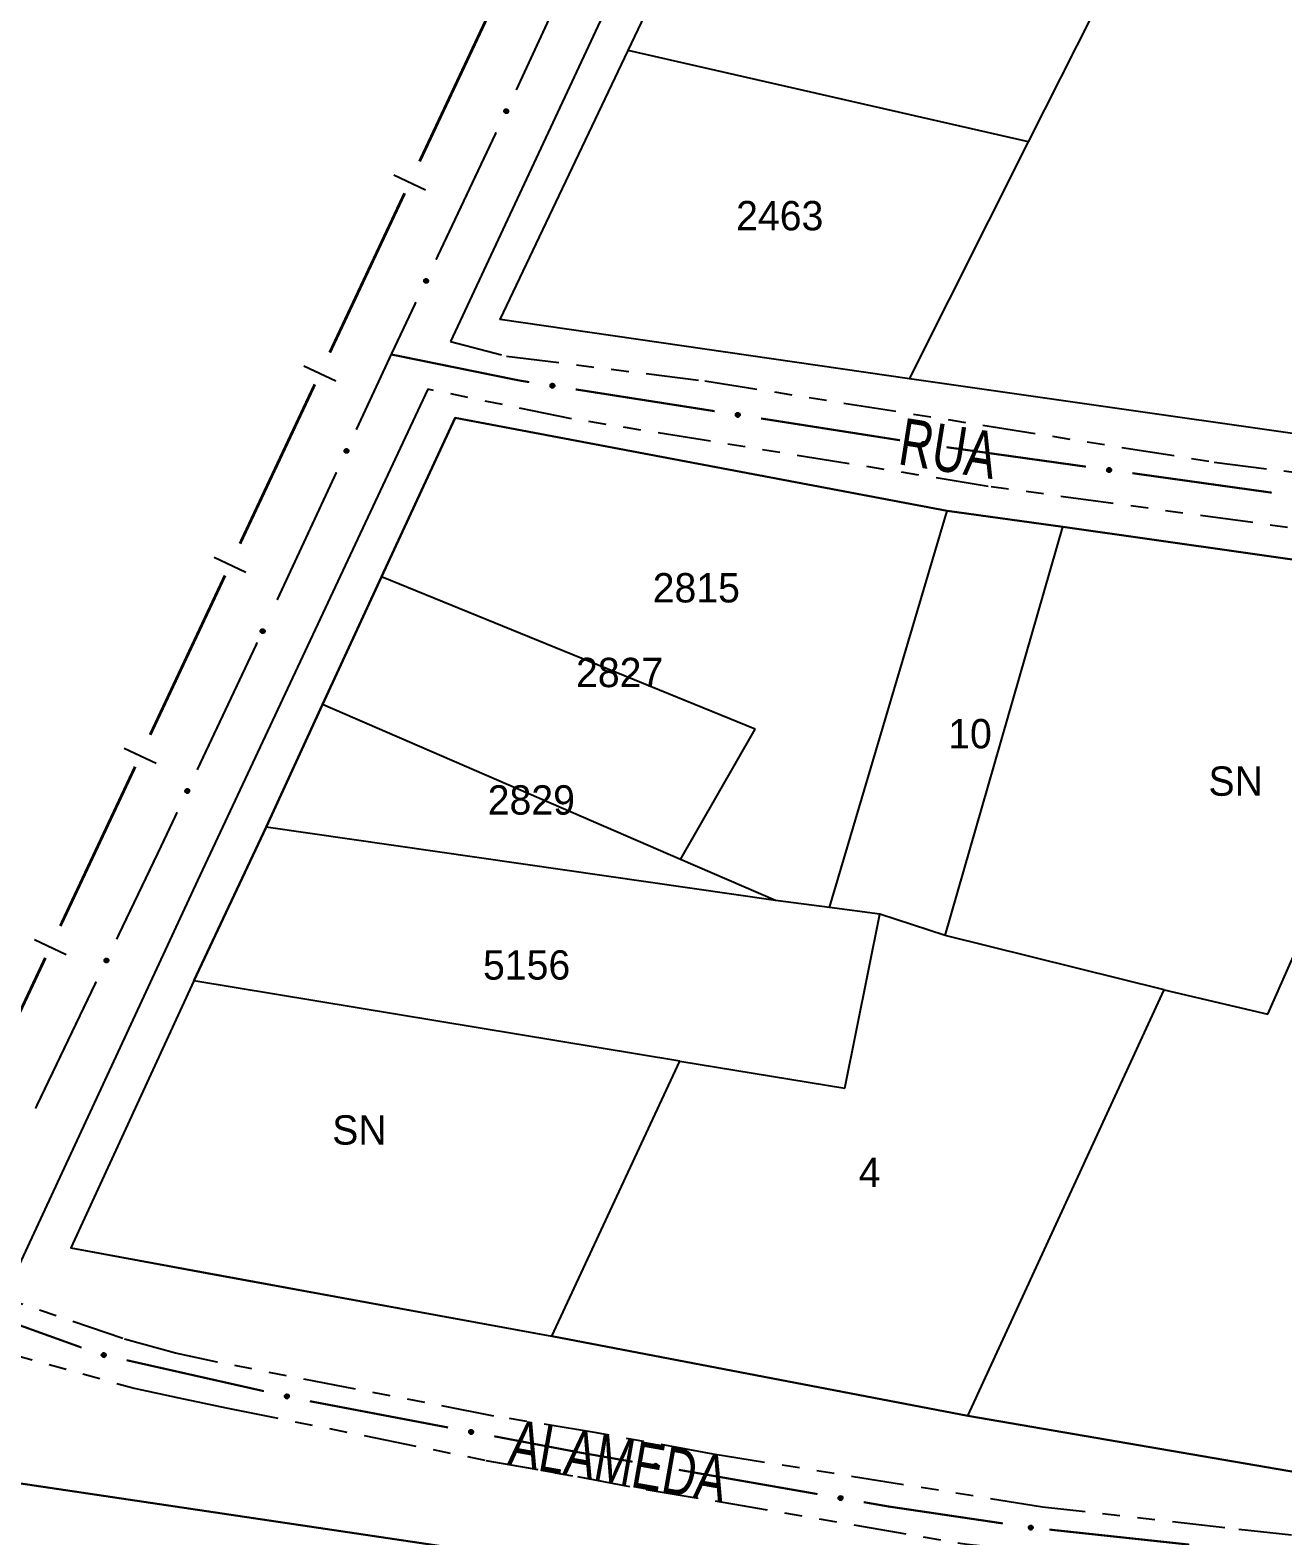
# Model space of a CAD drawing. Extents: x 203665 to 205970, y 4870865 to 4873745.
# Drawn here: x 204257.3 to 204364.1, y 4873449.9 to 4873578.3 of the extents above; entities that cross this region are included whole.
import ezdxf
from ezdxf.enums import TextEntityAlignment as Align

# ---------------------------------------------------------------- set-up
doc = ezdxf.new("R2010")
doc.units = 0
doc.header["$LTSCALE"] = 1.5
doc.header["$MEASUREMENT"] = 0
doc.linetypes.add('TRACO_25', pattern=[8, 3, -1, 1, -1, 1, -1])
for name, color, linetype in [('CD_MALHA_LOTES', 7, 'CONTINUOUS'), ('LM-LIM-SETORES-BAIRROS', 250, 'CONTINUOUS'), ('RU-QUADRA', 210, 'CONTINUOUS'), ('SV-EIXO-RUA-N-PAV', 6, 'CONTINUOUS'), ('SV-EIXO-RUA-PAV', 20, 'CONTINUOUS'), ('SV-RUA-NAO-PAV', 7, 'CONTINUOUS'), ('SV-RUA-PAVIM', 7, 'CONTINUOUS'), ('SV-TXT-RUA-N-PAV', 7, 'CONTINUOUS'), ('Th_NmrPort', 1, 'CONTINUOUS')]:
    doc.layers.add(name, color=color, linetype=linetype)
doc.styles.add('ARIAL', font='ARIAL.SHX')

msp = doc.modelspace()

# ---------------------------------------------------------------- linework, layer by layer
at = {"layer": 'CD_MALHA_LOTES', "linetype": 'Continuous', "flags": 128}
for points in [[(204308.300448, 4873576.529115), (204319.380992, 4873599.824194)], [(204342.441309, 4873568.729876), (204353.498304, 4873590.70353)], [(204297.385204, 4873553.581553), (204308.300448, 4873576.529115)], [(204342.441309, 4873568.729876), (204308.300448, 4873576.529115)], [(204332.28034, 4873548.536901), (204342.441309, 4873568.729876)], [(204332.28034, 4873548.536901), (204297.385204, 4873553.581553)], [(204403.073453, 4873538.153238), (204381.828764, 4873541.465995), (204332.28034, 4873548.536901)], [(204287.280424, 4873531.65696), (204293.540592, 4873545.214479)], [(204293.540592, 4873545.214479), (204335.499844, 4873537.292843)], [(204325.476963, 4873503.47684), (204335.499844, 4873537.292843)], [(204335.499844, 4873537.292843), (204345.35097, 4873535.919495)], [(204335.323087, 4873501.081472), (204345.35097, 4873535.919495)], [(204345.35097, 4873535.919495), (204376.290867, 4873531.507578)], [(204282.254185, 4873520.771733), (204287.280424, 4873531.65696)], [(204319.12852, 4873518.693493), (204287.280424, 4873531.65696)], [(204277.43041, 4873510.324981), (204282.254185, 4873520.771733)], [(204312.758569, 4873507.584785), (204282.254185, 4873520.771733)], [(204312.758569, 4873507.584785), (204319.12852, 4873518.693493)], [(204271.272182, 4873497.240101), (204277.43041, 4873510.324981)], [(204320.866334, 4873504.079825), (204277.43041, 4873510.324981)], [(204320.866334, 4873504.079825), (204312.758569, 4873507.584785)], [(204325.476963, 4873503.47684), (204320.866334, 4873504.079825)], [(204329.747441, 4873502.91834), (204325.476963, 4873503.47684)], [(204326.785, 4873488.075865), (204329.747441, 4873502.91834)], [(204335.323087, 4873501.081472), (204329.747441, 4873502.91834)], [(204353.992378, 4873496.475071), (204335.323087, 4873501.081472)], [(204362.828256, 4873494.390068), (204365.321286, 4873500.055499)], [(204271.272182, 4873497.240101), (204260.790935, 4873474.472326)], [(204312.715665, 4873490.398476), (204271.272182, 4873497.240101)], [(204337.246468, 4873460.170993), (204353.992378, 4873496.475071)], [(204353.992378, 4873496.475071), (204362.828256, 4873494.390068)], [(204301.784561, 4873466.935453), (204312.715665, 4873490.398476)], [(204312.715665, 4873490.398476), (204326.785, 4873488.075865)], [(204260.790935, 4873474.472326), (204301.784561, 4873466.935453)], [(204337.246468, 4873460.170993), (204301.784561, 4873466.935453)], [(204393.635372, 4873450.478331), (204337.246468, 4873460.170993)], [(204252.287238, 4873455.011352), (204305.169409, 4873447.162705)]]:
    msp.add_lwpolyline(points, dxfattribs=at)
at = {"layer": 'LM-LIM-SETORES-BAIRROS', "const_width": 0.25}
for points in [[(204290.522295, 4873567.06746), (204296.902848, 4873580.642751)], [(204282.865631, 4873550.77711), (204289.246185, 4873564.352402)], [(204275.208967, 4873534.48676), (204281.589521, 4873548.062052)], [(204267.552304, 4873518.19641), (204273.932857, 4873531.771702)], [(204259.89564, 4873501.90606), (204266.276193, 4873515.481352)], [(204252.238976, 4873485.615711), (204258.619529, 4873499.191002)]]:
    msp.add_lwpolyline(points, dxfattribs=at)
at = {"layer": 'LM-LIM-SETORES-BAIRROS'}
for points in [[(204291.029084, 4873564.619366), (204288.314026, 4873565.895476)], [(204283.37242, 4873548.329016), (204280.657362, 4873549.605126)], [(204275.715756, 4873532.038666), (204273.000698, 4873533.314777)], [(204268.059092, 4873515.748316), (204265.344034, 4873517.024427)], [(204260.402428, 4873499.457966), (204257.68737, 4873500.734077)]]:
    msp.add_lwpolyline(points, dxfattribs=at)
at = {"layer": 'RU-QUADRA', "linetype": 'Continuous', "flags": 128}
msp.add_lwpolyline([(204523.888125, 4873544.011123), (204513.832751, 4873521.770569), (204498.291025, 4873524.956934), (204486.595294, 4873527.354793), (204474.059146, 4873529.924955), (204463.06, 4873532.18), (204438.802091, 4873534.089672), (204426.489432, 4873535.542379), (204414.381347, 4873536.951619), (204403.073453, 4873538.153238), (204381.828764, 4873541.465995), (204332.28034, 4873548.536901), (204297.385204, 4873553.581553), (204308.300448, 4873576.529115), (204319.380992, 4873599.824194), (204353.498304, 4873590.70353), (204411.570355, 4873574.967803), (204423.315738, 4873571.694677), (204434.192104, 4873568.6697), (204445.94472, 4873565.401017), (204457.49, 4873562.19), (204469.56, 4873558.05), (204480.785729, 4873555.294069), (204492.9, 4873552.32)], close=True, dxfattribs=at)
for points in [[(204493.82, 4873514.19), (204425.66, 4873525.23), (204415.727299, 4873526.384139), (204405.99838, 4873527.588827), (204395.946206, 4873528.833543), (204386.359927, 4873530.13772), (204376.290867, 4873531.507578), (204345.35097, 4873535.919495), (204335.499844, 4873537.292843), (204293.540592, 4873545.214479), (204287.280424, 4873531.65696), (204282.254185, 4873520.771733), (204277.43041, 4873510.324981), (204271.272182, 4873497.240101), (204260.790935, 4873474.472326), (204272.37717, 4873472.317147), (204301.784561, 4873466.935453), (204337.246468, 4873460.170993), (204393.635372, 4873450.478331), (204398.850612, 4873459.429522), (204408.974324, 4873454.772905), (204420.784235, 4873452.770344), (204436.59, 4873450.37), (204463.46, 4873445.69)], [(204305.169409, 4873447.162705), (204252.287238, 4873455.011352)]]:
    msp.add_lwpolyline(points, dxfattribs=at)
at = {"layer": 'SV-EIXO-RUA-N-PAV', "const_width": 0.18}
for points in [[(204288.102775, 4873550.613177), (204298.882016, 4873548.420468)], [(204298.882016, 4873548.420468), (204299.052458, 4873548.385797)], [(204299.052458, 4873548.385797), (204299.868546, 4873548.257783)], [(204303.820224, 4873547.637912), (204315.675258, 4873545.778299)], [(204319.626936, 4873545.158427), (204331.48197, 4873543.298814)], [(204335.438611, 4873542.712396), (204347.32294, 4873541.050252)], [(204351.284383, 4873540.496204), (204363.168712, 4873538.834059)], [(204250.410916, 4873470.044411), (204261.701565, 4873465.979777)], [(204265.54609, 4873464.902625), (204277.251992, 4873462.262196)], [(204281.15959, 4873461.409145), (204292.948213, 4873459.166744)], [(204296.877754, 4873458.419276), (204303.754451, 4873457.111209)], [(204303.754451, 4873457.111209), (204304.005754, 4873457.063407)], [(204304.005754, 4873457.063407), (204308.679119, 4873456.246703)], [(204312.619403, 4873455.558109), (204324.440255, 4873453.492329)], [(204328.38054, 4873452.803735), (204330.350682, 4873452.459439)], [(204330.350682, 4873452.459439), (204330.481862, 4873452.436515)], [(204330.481862, 4873452.436515), (204340.242166, 4873450.990543)], [(204344.207027, 4873450.467321), (204356.13825, 4873449.184393)]]:
    msp.add_lwpolyline(points, dxfattribs=at)
at = {"layer": 'SV-EIXO-RUA-N-PAV'}
for points in [[(204301.719499, 4873548.078864), (204301.758612, 4873548.108228), (204301.798232, 4873548.125466), (204301.835415, 4873548.130333), (204301.869394, 4873548.126065), (204301.903665, 4873548.117784), (204301.936375, 4873548.101812), (204301.968753, 4873548.076044), (204301.998484, 4873548.037015), (204302.013475, 4873547.995267), (204302.020197, 4873547.959068), (204302.017787, 4873547.923381), (204302.009185, 4873547.890223), (204301.991471, 4873547.856795), (204301.965036, 4873547.824238), (204301.925068, 4873547.795292), (204301.886109, 4873547.778658), (204301.85002, 4873547.774895), (204301.814158, 4873547.777545), (204301.779271, 4873547.786418), (204301.747253, 4873547.802282), (204301.714521, 4873547.828956), (204301.686474, 4873547.868784), (204301.669441, 4873547.907451), (204301.665172, 4873547.943477), (204301.668575, 4873547.978726), (204301.676463, 4873548.0132), (204301.69115, 4873548.046749), (204301.719499, 4873548.078864)], [(204317.526211, 4873545.59938), (204317.565324, 4873545.628743), (204317.604944, 4873545.645981), (204317.642127, 4873545.650848), (204317.676107, 4873545.646581), (204317.710377, 4873545.6383), (204317.743087, 4873545.622328), (204317.775465, 4873545.596559), (204317.805196, 4873545.55753), (204317.820188, 4873545.515783), (204317.826909, 4873545.479584), (204317.8245, 4873545.443896), (204317.815897, 4873545.410739), (204317.798183, 4873545.37731), (204317.771749, 4873545.344753), (204317.73178, 4873545.315807), (204317.692822, 4873545.299174), (204317.656733, 4873545.295411), (204317.62087, 4873545.29806), (204317.585984, 4873545.306934), (204317.553965, 4873545.322797), (204317.521233, 4873545.349472), (204317.493187, 4873545.389299), (204317.476153, 4873545.427966), (204317.471884, 4873545.463993), (204317.475288, 4873545.499241), (204317.483176, 4873545.533715), (204317.497862, 4873545.567265), (204317.526211, 4873545.59938)], [(204333.330842, 4873543.118341), (204333.369461, 4873543.148351), (204333.408788, 4873543.166246), (204333.445886, 4873543.17173), (204333.479931, 4873543.168029), (204333.514335, 4873543.160319), (204333.547306, 4873543.144894), (204333.580108, 4873543.119667), (204333.610484, 4873543.081138), (204333.626168, 4873543.039646), (204333.633491, 4873543.003564), (204333.631675, 4873542.967841), (204333.623626, 4873542.934545), (204333.60647, 4873542.900826), (204333.580581, 4873542.867834), (204333.541099, 4873542.838227), (204333.502423, 4873542.820948), (204333.466402, 4873542.816585), (204333.4305, 4873542.818638), (204333.395471, 4873542.82693), (204333.363193, 4873542.842258), (204333.330022, 4873542.868385), (204333.301316, 4873542.90774), (204333.283642, 4873542.946118), (204333.278775, 4873542.982069), (204333.281591, 4873543.017369), (204333.288904, 4873543.05197), (204333.303031, 4873543.085759), (204333.330842, 4873543.118341)], [(204349.176614, 4873540.902148), (204349.215233, 4873540.932159), (204349.254561, 4873540.950054), (204349.291658, 4873540.955538), (204349.325703, 4873540.951837), (204349.360107, 4873540.944127), (204349.393078, 4873540.928701), (204349.42588, 4873540.903475), (204349.456256, 4873540.864946), (204349.47194, 4873540.823454), (204349.479263, 4873540.787372), (204349.477448, 4873540.751649), (204349.469398, 4873540.718353), (204349.452242, 4873540.684634), (204349.426353, 4873540.651642), (204349.386871, 4873540.622035), (204349.348195, 4873540.604756), (204349.312174, 4873540.600393), (204349.276272, 4873540.602446), (204349.241243, 4873540.610738), (204349.208965, 4873540.626066), (204349.175794, 4873540.652193), (204349.147088, 4873540.691548), (204349.129414, 4873540.729926), (204349.124547, 4873540.765877), (204349.127363, 4873540.801177), (204349.134676, 4873540.835778), (204349.148803, 4873540.869567), (204349.176614, 4873540.902148)], [(204263.479169, 4873465.481694), (204263.52014, 4873465.508403), (204263.560815, 4873465.522981), (204263.598239, 4873465.525375), (204263.631861, 4873465.518867), (204263.665508, 4873465.508336), (204263.697089, 4873465.490233), (204263.727689, 4873465.462377), (204263.754771, 4873465.421466), (204263.766966, 4873465.378817), (204263.771276, 4873465.342253), (204263.766509, 4873465.306803), (204263.75573, 4873465.274287), (204263.735841, 4873465.242105), (204263.707309, 4873465.21137), (204263.665512, 4873465.185134), (204263.625538, 4873465.171116), (204263.589279, 4873465.169751), (204263.55367, 4873465.174769), (204263.519448, 4873465.185933), (204263.48855, 4873465.203881), (204263.457656, 4873465.232664), (204263.432308, 4873465.274261), (204263.417872, 4873465.313971), (204263.415998, 4873465.350201), (204263.421727, 4873465.385147), (204263.43188, 4873465.419023), (204263.448756, 4873465.451527), (204263.479169, 4873465.481694)], [(204279.087038, 4873461.961122), (204279.128009, 4873461.987831), (204279.168683, 4873462.002409), (204279.206107, 4873462.004803), (204279.23973, 4873461.998295), (204279.273377, 4873461.987763), (204279.304958, 4873461.969661), (204279.335558, 4873461.941805), (204279.36264, 4873461.900893), (204279.374835, 4873461.858245), (204279.379145, 4873461.82168), (204279.374378, 4873461.78623), (204279.363599, 4873461.753715), (204279.34371, 4873461.721533), (204279.315178, 4873461.690797), (204279.273381, 4873461.664561), (204279.233407, 4873461.650544), (204279.197148, 4873461.649178), (204279.161539, 4873461.654196), (204279.127317, 4873461.66536), (204279.096419, 4873461.683309), (204279.065525, 4873461.712092), (204279.040177, 4873461.753689), (204279.025741, 4873461.793399), (204279.023867, 4873461.829629), (204279.029596, 4873461.864575), (204279.039749, 4873461.898451), (204279.056625, 4873461.930954), (204279.087038, 4873461.961122)], [(204294.792404, 4873458.928001), (204294.832447, 4873458.956083), (204294.872604, 4873458.972029), (204294.909926, 4873458.97569), (204294.943749, 4873458.970325), (204294.977734, 4873458.960939), (204295.009909, 4873458.943916), (204295.041436, 4873458.917113), (204295.069888, 4873458.877142), (204295.08352, 4873458.834931), (204295.089067, 4873458.798534), (204295.085503, 4873458.762943), (204295.075832, 4873458.730081), (204295.057045, 4873458.697243), (204295.02957, 4873458.665559), (204294.988686, 4873458.637922), (204294.949209, 4873458.622559), (204294.913017, 4873458.619966), (204294.877259, 4873458.623775), (204294.842678, 4873458.633773), (204294.81119, 4873458.650665), (204294.779339, 4873458.678385), (204294.752596, 4873458.7191), (204294.736823, 4873458.758298), (204294.733723, 4873458.794444), (204294.738266, 4873458.829563), (204294.747265, 4873458.863764), (204294.76303, 4873458.89682), (204294.792404, 4873458.928001)], [(204310.526676, 4873456.035577), (204310.566294, 4873456.064255), (204310.606208, 4873456.080801), (204310.643471, 4873456.085019), (204310.67737, 4873456.080161), (204310.711492, 4873456.071285), (204310.743919, 4873456.054745), (204310.775843, 4873456.028417), (204310.80489, 4873455.988876), (204310.819152, 4873455.946874), (204310.825242, 4873455.910563), (204310.822211, 4873455.874923), (204310.813033, 4873455.84192), (204310.794739, 4873455.808805), (204310.767742, 4873455.776714), (204310.727275, 4873455.748468), (204310.688033, 4873455.732516), (204310.651884, 4873455.729382), (204310.616073, 4873455.732655), (204310.581346, 4873455.742135), (204310.549609, 4873455.758554), (204310.517347, 4873455.785794), (204310.489998, 4873455.826104), (204310.47364, 4873455.865062), (204310.469999, 4873455.901157), (204310.474016, 4873455.936341), (204310.482503, 4873455.970673), (204310.497771, 4873456.003961), (204310.526676, 4873456.035577)], [(204326.287812, 4873453.281204), (204326.32743, 4873453.309881), (204326.367345, 4873453.326427), (204326.404607, 4873453.330646), (204326.438507, 4873453.325787), (204326.472628, 4873453.316911), (204326.505055, 4873453.300372), (204326.536979, 4873453.274043), (204326.566026, 4873453.234502), (204326.580288, 4873453.1925), (204326.586378, 4873453.15619), (204326.583348, 4873453.120549), (204326.574169, 4873453.087547), (204326.555876, 4873453.054431), (204326.528878, 4873453.02234), (204326.488412, 4873452.994094), (204326.449169, 4873452.978142), (204326.41302, 4873452.975008), (204326.377209, 4873452.978282), (204326.342483, 4873452.987761), (204326.310745, 4873453.00418), (204326.278483, 4873453.031421), (204326.251134, 4873453.07173), (204326.234776, 4873453.110688), (204326.231136, 4873453.146784), (204326.235153, 4873453.181967), (204326.243639, 4873453.216299), (204326.258908, 4873453.249587), (204326.287812, 4873453.281204)], [(204342.496366, 4873450.761978), (204342.53401, 4873450.793202), (204342.572748, 4873450.812341), (204342.609652, 4873450.819003), (204342.643798, 4873450.816388), (204342.67843, 4873450.809777), (204342.711876, 4873450.795409), (204342.745464, 4873450.77124), (204342.777051, 4873450.733698), (204342.794049, 4873450.692726), (204342.802516, 4873450.656895), (204342.801839, 4873450.621133), (204342.794854, 4873450.587597), (204342.77878, 4873450.553349), (204342.753954, 4873450.51955), (204342.715436, 4873450.488701), (204342.677329, 4873450.470199), (204342.641465, 4873450.464692), (204342.605516, 4873450.4656), (204342.570241, 4873450.472773), (204342.537491, 4873450.487066), (204342.503505, 4873450.512123), (204342.473561, 4873450.550544), (204342.454674, 4873450.58834), (204342.448664, 4873450.624118), (204342.450355, 4873450.65949), (204342.456563, 4873450.694306), (204342.469607, 4873450.728527), (204342.496366, 4873450.761978)]]:
    msp.add_lwpolyline(points, close=True, dxfattribs=at)
for points in [[(204301.665172, 4873547.943477), (204302.017787, 4873547.923381)], [(204301.668575, 4873547.978726), (204302.020197, 4873547.959068)], [(204301.669373, 4873547.960273), (204302.01685, 4873547.938916)], [(204301.669441, 4873547.907451), (204302.009185, 4873547.890223)], [(204301.670616, 4873547.924166), (204302.010427, 4873547.906774)], [(204301.676431, 4873547.996458), (204302.012198, 4873547.9797)], [(204301.676463, 4873548.0132), (204302.013475, 4873547.995267)], [(204301.679946, 4873547.886791), (204301.995493, 4873547.873205)], [(204301.688457, 4873548.029102), (204302.001519, 4873548.017287)], [(204301.69115, 4873548.046749), (204301.998484, 4873548.037015)], [(204301.705876, 4873548.0609), (204301.979845, 4873548.055217)], [(204301.719499, 4873548.078864), (204301.968753, 4873548.076044)], [(204301.741454, 4873548.093993), (204301.945193, 4873548.089658)], [(204301.758612, 4873548.108228), (204301.936375, 4873548.101812)], [(204301.781155, 4873548.118152), (204301.911122, 4873548.110196)], [(204301.798232, 4873548.125466), (204301.903665, 4873548.117784)], [(204301.686474, 4873547.868784), (204301.991471, 4873547.856795)], [(204301.704528, 4873547.849786), (204301.975167, 4873547.840482)], [(204301.714521, 4873547.828956), (204301.965036, 4873547.824238)], [(204301.736696, 4873547.817116), (204301.937316, 4873547.810508)], [(204301.747253, 4873547.802282), (204301.925068, 4873547.795292)], [(204301.767648, 4873547.794305), (204301.899174, 4873547.787486)], [(204301.779271, 4873547.786418), (204301.886109, 4873547.778658)], [(204317.471884, 4873545.463993), (204317.8245, 4873545.443896)], [(204317.475288, 4873545.499241), (204317.826909, 4873545.479584)], [(204317.476086, 4873545.480788), (204317.823562, 4873545.459431)], [(204317.476153, 4873545.427966), (204317.815897, 4873545.410739)], [(204317.477328, 4873545.444682), (204317.817139, 4873545.42729)], [(204317.483143, 4873545.516974), (204317.81891, 4873545.500216)], [(204317.483176, 4873545.533715), (204317.820188, 4873545.515783)], [(204317.486659, 4873545.407307), (204317.802205, 4873545.393721)], [(204317.493187, 4873545.389299), (204317.798183, 4873545.37731)], [(204317.49517, 4873545.549617), (204317.808232, 4873545.537802)], [(204317.497862, 4873545.567265), (204317.805196, 4873545.55753)], [(204317.51124, 4873545.370302), (204317.781879, 4873545.360998)], [(204317.512589, 4873545.581415), (204317.786557, 4873545.575732)], [(204317.521233, 4873545.349472), (204317.771749, 4873545.344753)], [(204317.526211, 4873545.59938), (204317.775465, 4873545.596559)], [(204317.543408, 4873545.337632), (204317.744028, 4873545.331024)], [(204317.548166, 4873545.614508), (204317.751905, 4873545.610173)], [(204317.553965, 4873545.322797), (204317.73178, 4873545.315807)], [(204317.565324, 4873545.628743), (204317.743087, 4873545.622328)], [(204317.57436, 4873545.314821), (204317.705887, 4873545.308001)], [(204317.587867, 4873545.638667), (204317.717834, 4873545.630711)], [(204317.604944, 4873545.645981), (204317.710377, 4873545.6383)], [(204317.585984, 4873545.306934), (204317.692822, 4873545.299174)], [(204333.278775, 4873542.982069), (204333.631675, 4873542.967841)], [(204333.281591, 4873543.017369), (204333.633491, 4873543.003564)], [(204333.282696, 4873542.998932), (204333.63048, 4873542.983358)], [(204333.283642, 4873542.946118), (204333.623626, 4873542.934545)], [(204333.284539, 4873542.962851), (204333.624592, 4873542.951114)], [(204333.288904, 4873543.05197), (204333.626168, 4873543.039646)], [(204333.28915, 4873543.03523), (204333.62515, 4873543.02406)], [(204333.29449, 4873542.925637), (204333.610219, 4873542.917302)], [(204333.300632, 4873543.068069), (204333.613848, 4873543.061463)], [(204333.301316, 4873542.90774), (204333.60647, 4873542.900826)], [(204333.303031, 4873543.085759), (204333.610484, 4873543.081138)], [(204333.31752, 4873543.100152), (204333.591545, 4873543.099028)], [(204333.319684, 4873542.889046), (204333.59044, 4873542.884245)], [(204333.330022, 4873542.868385), (204333.580581, 4873542.867834)], [(204333.330842, 4873543.118341), (204333.580108, 4873543.119667)], [(204333.352391, 4873542.856915), (204333.553093, 4873542.853645)], [(204333.352542, 4873543.133833), (204333.556325, 4873543.132888)], [(204333.363193, 4873542.842258), (204333.541099, 4873542.838227)], [(204333.369461, 4873543.148351), (204333.547306, 4873543.144894)], [(204333.383718, 4873542.834622), (204333.515339, 4873542.829992)], [(204333.391836, 4873543.158649), (204333.521917, 4873543.152856)], [(204333.395471, 4873542.82693), (204333.502423, 4873542.820948)], [(204333.408788, 4873543.166246), (204333.514335, 4873543.160319)], [(204349.124547, 4873540.765877), (204349.477448, 4873540.751649)], [(204349.127363, 4873540.801177), (204349.479263, 4873540.787372)], [(204349.128468, 4873540.78274), (204349.476252, 4873540.767166)], [(204349.129414, 4873540.729926), (204349.469398, 4873540.718353)], [(204349.130311, 4873540.746659), (204349.470365, 4873540.734922)], [(204349.134676, 4873540.835778), (204349.47194, 4873540.823454)], [(204349.134922, 4873540.819038), (204349.470922, 4873540.807868)], [(204349.140262, 4873540.709444), (204349.455991, 4873540.701109)], [(204349.146404, 4873540.851877), (204349.45962, 4873540.845271)], [(204349.147088, 4873540.691548), (204349.452242, 4873540.684634)], [(204349.148803, 4873540.869567), (204349.456256, 4873540.864946)], [(204349.163292, 4873540.88396), (204349.437317, 4873540.882836)], [(204349.165456, 4873540.672854), (204349.436212, 4873540.668053)], [(204349.175794, 4873540.652193), (204349.426353, 4873540.651642)], [(204349.176614, 4873540.902148), (204349.42588, 4873540.903475)], [(204349.198163, 4873540.640723), (204349.398865, 4873540.637453)], [(204349.198314, 4873540.91764), (204349.402097, 4873540.916695)], [(204349.208965, 4873540.626066), (204349.386871, 4873540.622035)], [(204349.215233, 4873540.932159), (204349.393078, 4873540.928701)], [(204349.22949, 4873540.61843), (204349.361111, 4873540.6138)], [(204349.237608, 4873540.942456), (204349.367689, 4873540.936663)], [(204349.241243, 4873540.610738), (204349.348195, 4873540.604756)], [(204349.254561, 4873540.950054), (204349.360107, 4873540.944127)], [(204263.415998, 4873465.350201), (204263.766509, 4873465.306803)], [(204263.417872, 4873465.313971), (204263.75573, 4873465.274287)], [(204263.420151, 4873465.330572), (204263.758065, 4873465.29072)], [(204263.421302, 4873465.366682), (204263.766602, 4873465.322366)], [(204263.421727, 4873465.385147), (204263.771276, 4873465.342253)], [(204263.426987, 4873465.292661), (204263.740941, 4873465.258213)], [(204263.43074, 4873465.40232), (204263.764661, 4873465.363369)], [(204263.43188, 4873465.419023), (204263.766966, 4873465.378817)], [(204263.432308, 4873465.274261), (204263.735841, 4873465.242105)], [(204263.444901, 4873465.434096), (204263.756494, 4873465.40158)], [(204263.448756, 4873465.451527), (204263.754771, 4873465.421466)], [(204263.449064, 4873465.25411), (204263.718493, 4873465.226908)], [(204263.457656, 4873465.232664), (204263.707309, 4873465.21137)], [(204263.464387, 4873465.464671), (204263.737378, 4873465.440862)], [(204263.478999, 4873465.219382), (204263.678741, 4873465.199506)], [(204263.479169, 4873465.481694), (204263.727689, 4873465.462377)], [(204263.48855, 4873465.203881), (204263.665512, 4873465.185134)], [(204263.502077, 4873465.495336), (204263.705082, 4873465.477522)], [(204263.508373, 4873465.194572), (204263.639159, 4873465.179059)], [(204263.519448, 4873465.185933), (204263.625538, 4873465.171116)], [(204263.52014, 4873465.508403), (204263.697089, 4873465.490233)], [(204263.543291, 4873465.516813), (204263.672446, 4873465.50027)], [(204263.560815, 4873465.522981), (204263.665508, 4873465.508336)], [(204279.039749, 4873461.898451), (204279.374835, 4873461.858245)], [(204279.05277, 4873461.913524), (204279.364363, 4873461.881008)], [(204279.056625, 4873461.930954), (204279.36264, 4873461.900893)], [(204279.072256, 4873461.944099), (204279.345247, 4873461.920289)], [(204279.087038, 4873461.961122), (204279.335558, 4873461.941805)], [(204279.109946, 4873461.974764), (204279.312951, 4873461.956949)], [(204279.128009, 4873461.987831), (204279.304958, 4873461.969661)], [(204279.15116, 4873461.996241), (204279.280315, 4873461.979698)], [(204279.168683, 4873462.002409), (204279.273377, 4873461.987763)], [(204279.023867, 4873461.829629), (204279.374378, 4873461.78623)], [(204279.025741, 4873461.793399), (204279.363599, 4873461.753715)], [(204279.02802, 4873461.81), (204279.365934, 4873461.770148)], [(204279.029171, 4873461.846109), (204279.374471, 4873461.801793)], [(204279.029596, 4873461.864575), (204279.379145, 4873461.82168)], [(204279.034855, 4873461.772089), (204279.34881, 4873461.737641)], [(204279.038608, 4873461.881748), (204279.372529, 4873461.842797)], [(204279.040177, 4873461.753689), (204279.34371, 4873461.721533)], [(204279.056933, 4873461.733538), (204279.326362, 4873461.706336)], [(204279.065525, 4873461.712092), (204279.315178, 4873461.690797)], [(204279.086868, 4873461.69881), (204279.28661, 4873461.678934)], [(204279.096419, 4873461.683309), (204279.273381, 4873461.664561)], [(204279.116241, 4873461.674), (204279.247028, 4873461.658487)], [(204279.127317, 4873461.66536), (204279.233407, 4873461.650544)], [(204294.733723, 4873458.794444), (204295.085503, 4873458.762943)], [(204294.736823, 4873458.758298), (204295.075832, 4873458.730081)], [(204294.738266, 4873458.829563), (204295.089067, 4873458.798534)], [(204294.738466, 4873458.811094), (204295.085069, 4873458.7785)], [(204294.738539, 4873458.774966), (204295.077609, 4873458.746583)], [(204294.746655, 4873458.737309), (204295.061596, 4873458.713515)], [(204294.746691, 4873458.847032), (204295.08174, 4873458.819414)], [(204294.747265, 4873458.863764), (204295.08352, 4873458.834931)], [(204294.752596, 4873458.7191), (204295.057045, 4873458.697243)], [(204294.759768, 4873458.879269), (204295.072284, 4873458.857326)], [(204294.76303, 4873458.89682), (204295.069888, 4873458.877142)], [(204294.770026, 4873458.699528), (204295.040221, 4873458.681467)], [(204294.778207, 4873458.910487), (204295.051848, 4873458.895938)], [(204294.779339, 4873458.678385), (204295.02957, 4873458.665559)], [(204294.792404, 4873458.928001), (204295.041436, 4873458.917113)], [(204294.801119, 4873458.665833), (204295.00142, 4873458.652734)], [(204294.81119, 4873458.650665), (204294.988686, 4873458.637922)], [(204294.814837, 4873458.942411), (204295.018329, 4873458.931483)], [(204294.831316, 4873458.642032), (204294.962553, 4873458.630959)], [(204294.832447, 4873458.956083), (204295.009909, 4873458.943916)], [(204294.842678, 4873458.633773), (204294.949209, 4873458.622559)], [(204294.8553, 4873458.965272), (204294.984941, 4873458.953113)], [(204294.872604, 4873458.972029), (204294.977734, 4873458.960939)], [(204310.469999, 4873455.901157), (204310.822211, 4873455.874923)], [(204310.47364, 4873455.865062), (204310.813033, 4873455.84192)], [(204310.474016, 4873455.936341), (204310.825242, 4873455.910563)], [(204310.474493, 4873455.917877), (204310.821545, 4873455.890472)], [(204310.475106, 4873455.881754), (204310.814563, 4873455.858447)], [(204310.482179, 4873455.953934), (204310.817604, 4873455.931331)], [(204310.482503, 4873455.970673), (204310.819152, 4873455.946874)], [(204310.483784, 4873455.844223), (204310.799046, 4873455.825143)], [(204310.489998, 4873455.826104), (204310.794739, 4873455.808805)], [(204310.494772, 4873455.986363), (204310.807581, 4873455.969098)], [(204310.497771, 4873456.003961), (204310.80489, 4873455.988876)], [(204310.507718, 4873455.806795), (204310.778153, 4873455.792779)], [(204310.512742, 4873456.017853), (204310.786571, 4873456.0074)], [(204310.517347, 4873455.785794), (204310.767742, 4873455.776714)], [(204310.526676, 4873456.035577), (204310.775843, 4873456.028417)], [(204310.539312, 4873455.77357), (204310.739786, 4873455.763469)], [(204310.548891, 4873456.050321), (204310.752523, 4873456.042439)], [(204310.549609, 4873455.758554), (204310.727275, 4873455.748468)], [(204310.566294, 4873456.064255), (204310.743919, 4873456.054745)], [(204310.569862, 4873455.750223), (204310.70125, 4873455.741114)], [(204310.581346, 4873455.742135), (204310.688033, 4873455.732516)], [(204310.589006, 4873456.073785), (204310.718815, 4873456.063567)], [(204310.606208, 4873456.080801), (204310.711492, 4873456.071285)], [(204326.231136, 4873453.146784), (204326.583348, 4873453.120549)], [(204326.234776, 4873453.110688), (204326.574169, 4873453.087547)], [(204326.235153, 4873453.181967), (204326.586378, 4873453.15619)], [(204326.235629, 4873453.163503), (204326.582681, 4873453.136098)], [(204326.236242, 4873453.127381), (204326.575699, 4873453.104073)], [(204326.243316, 4873453.19956), (204326.57874, 4873453.176958)], [(204326.243639, 4873453.216299), (204326.580288, 4873453.1925)], [(204326.244921, 4873453.089849), (204326.560183, 4873453.07077)], [(204326.251134, 4873453.07173), (204326.555876, 4873453.054431)], [(204326.255909, 4873453.23199), (204326.568718, 4873453.214724)], [(204326.258908, 4873453.249587), (204326.566026, 4873453.234502)], [(204326.268854, 4873453.052421), (204326.53929, 4873453.038406)], [(204326.273879, 4873453.263479), (204326.547707, 4873453.253026)], [(204326.278483, 4873453.031421), (204326.528878, 4873453.02234)], [(204326.287812, 4873453.281204), (204326.536979, 4873453.274043)], [(204326.300449, 4873453.019196), (204326.500923, 4873453.009095)], [(204326.310027, 4873453.295948), (204326.51366, 4873453.288066)], [(204326.310745, 4873453.00418), (204326.488412, 4873452.994094)], [(204326.32743, 4873453.309881), (204326.505055, 4873453.300372)], [(204326.330999, 4873452.99585), (204326.462386, 4873452.986741)], [(204326.342483, 4873452.987761), (204326.449169, 4873452.978142)], [(204326.350143, 4873453.319412), (204326.479951, 4873453.309193)], [(204326.367345, 4873453.326427), (204326.472628, 4873453.316911)], [(204342.448664, 4873450.624118), (204342.801839, 4873450.621133)], [(204342.450355, 4873450.65949), (204342.802516, 4873450.656895)], [(204342.452047, 4873450.641097), (204342.80015, 4873450.636604)], [(204342.454674, 4873450.58834), (204342.794854, 4873450.587597)], [(204342.455037, 4873450.605093), (204342.795292, 4873450.604189)], [(204342.456563, 4873450.694306), (204342.794049, 4873450.692726)], [(204342.457342, 4873450.677582), (204342.793527, 4873450.677115)], [(204342.466168, 4873450.568214), (204342.782002, 4873450.569936)], [(204342.467773, 4873450.71077), (204342.78104, 4873450.71414)], [(204342.469607, 4873450.728527), (204342.777051, 4873450.733698)], [(204342.473561, 4873450.550544), (204342.77878, 4873450.553349)], [(204342.48363, 4873450.743375), (204342.757553, 4873450.750975)], [(204342.492514, 4873450.532444), (204342.763286, 4873450.536266)], [(204342.496366, 4873450.761978), (204342.745464, 4873450.77124)], [(204342.503505, 4873450.512123), (204342.753954, 4873450.51955)], [(204342.517562, 4873450.778153), (204342.721272, 4873450.783697)], [(204342.526228, 4873450.501371), (204342.726932, 4873450.504493)], [(204342.53401, 4873450.793202), (204342.711876, 4873450.795409)], [(204342.537491, 4873450.487066), (204342.715436, 4873450.488701)], [(204342.556046, 4873450.804208), (204342.686246, 4873450.802559)], [(204342.558249, 4873450.480087), (204342.689951, 4873450.479649)], [(204342.570241, 4873450.472773), (204342.677329, 4873450.470199)], [(204342.572748, 4873450.812341), (204342.67843, 4873450.809777)]]:
    msp.add_lwpolyline(points, dxfattribs=at)
at = {"layer": 'SV-EIXO-RUA-PAV', "const_width": 0.18}
for points in [[(204303.800382, 4873584.043658), (204299.182377, 4873574.05997)], [(204298.954744, 4873573.567851), (204298.759087, 4873573.153985)], [(204299.182377, 4873574.05997), (204298.954744, 4873573.567851)], [(204297.049482, 4873569.537737), (204291.920668, 4873558.688992)], [(204290.211064, 4873555.072744), (204288.501459, 4873551.456495)], [(204288.102775, 4873550.613177), (204285.123471, 4873544.204673)], [(204288.501459, 4873551.456495), (204288.102775, 4873550.613177)], [(204283.437197, 4873540.577487), (204278.378375, 4873529.695928)], [(204276.686493, 4873526.071369), (204271.564389, 4873515.219454)], [(204269.857021, 4873511.602149), (204268.576496, 4873508.889171)], [(204268.458871, 4873508.639967), (204264.686354, 4873500.77334)], [(204268.576496, 4873508.889171), (204268.458871, 4873508.639967)], [(204262.95672, 4873497.166629), (204257.767819, 4873486.346494)]]:
    msp.add_lwpolyline(points, dxfattribs=at)
at = {"layer": 'SV-EIXO-RUA-PAV'}
for points in [[(204298.065213, 4873571.428709), (204298.082349, 4873571.3829), (204298.087708, 4873571.340026), (204298.081886, 4873571.302981), (204298.068206, 4873571.271586), (204298.050592, 4873571.241044), (204298.02604, 4873571.214169), (204297.992184, 4873571.190377), (204297.946352, 4873571.172865), (204297.902071, 4873571.170261), (204297.865446, 4873571.174026), (204297.831888, 4873571.186406), (204297.802505, 4873571.204014), (204297.775432, 4873571.23044), (204297.751656, 4873571.264986), (204297.735163, 4873571.311498), (204297.730197, 4873571.353566), (204297.736769, 4873571.389251), (204297.749429, 4873571.422909), (204297.767784, 4873571.453875), (204297.792037, 4873571.480117), (204297.826863, 4873571.503993), (204297.872985, 4873571.519663), (204297.914887, 4873571.525095), (204297.950655, 4873571.519026), (204297.983511, 4873571.505816), (204298.014359, 4873571.488522), (204298.042402, 4873571.464967), (204298.065213, 4873571.428709)], [(204291.226795, 4873556.963715), (204291.24393, 4873556.917907), (204291.24929, 4873556.875033), (204291.243468, 4873556.837987), (204291.229787, 4873556.806592), (204291.212174, 4873556.77605), (204291.187622, 4873556.749175), (204291.153765, 4873556.725383), (204291.107934, 4873556.707872), (204291.063653, 4873556.705268), (204291.027028, 4873556.709032), (204290.99347, 4873556.721413), (204290.964086, 4873556.739021), (204290.937014, 4873556.765447), (204290.913238, 4873556.799993), (204290.896744, 4873556.846504), (204290.891778, 4873556.888573), (204290.89835, 4873556.924257), (204290.91101, 4873556.957916), (204290.929366, 4873556.988881), (204290.953619, 4873557.015123), (204290.988445, 4873557.038999), (204291.034567, 4873557.05467), (204291.076469, 4873557.060102), (204291.112236, 4873557.054033), (204291.145092, 4873557.040823), (204291.17594, 4873557.023529), (204291.203983, 4873556.999974), (204291.226795, 4873556.963715)], [(204284.440726, 4873542.474963), (204284.458156, 4873542.429266), (204284.463792, 4873542.386427), (204284.458208, 4873542.349345), (204284.44473, 4873542.317862), (204284.427314, 4873542.287207), (204284.402936, 4873542.260175), (204284.369233, 4873542.236165), (204284.323515, 4873542.218359), (204284.279252, 4873542.215469), (204284.242603, 4873542.218998), (204284.208966, 4873542.231162), (204284.17947, 4873542.24858), (204284.152228, 4873542.274831), (204284.12823, 4873542.309224), (204284.111437, 4873542.355628), (204284.1062, 4873542.397664), (204284.112542, 4873542.43339), (204284.124985, 4873542.467129), (204284.143141, 4873542.498212), (204284.167224, 4873542.52461), (204284.201895, 4873542.54871), (204284.247916, 4873542.564677), (204284.289782, 4873542.570379), (204284.325587, 4873542.56454), (204284.358528, 4873542.551542), (204284.389487, 4873542.534448), (204284.417681, 4873542.511073), (204284.440726, 4873542.474963)], [(204277.301324, 4873527.116082), (204277.318488, 4873527.070284), (204277.323874, 4873527.027414), (204277.318075, 4873526.990364), (204277.304414, 4873526.958961), (204277.286819, 4873526.928408), (204277.262284, 4873526.901518), (204277.228442, 4873526.877705), (204277.182621, 4873526.860165), (204277.138342, 4873526.857534), (204277.101715, 4873526.861276), (204277.068149, 4873526.873635), (204277.038755, 4873526.891225), (204277.011666, 4873526.917634), (204276.987868, 4873526.952166), (204276.971346, 4873526.998667), (204276.966354, 4873527.040732), (204276.972904, 4873527.076421), (204276.985543, 4873527.110087), (204277.00388, 4873527.141064), (204277.028116, 4873527.167321), (204277.062927, 4873527.191219), (204277.10904, 4873527.206918), (204277.150938, 4873527.212376), (204277.18671, 4873527.206329), (204277.219574, 4873527.193139), (204277.250433, 4873527.175864), (204277.27849, 4873527.152326), (204277.301324, 4873527.116082)], [(204270.871583, 4873513.493749), (204270.888747, 4873513.447951), (204270.894133, 4873513.40508), (204270.888334, 4873513.368031), (204270.874673, 4873513.336628), (204270.857078, 4873513.306075), (204270.832543, 4873513.279185), (204270.798701, 4873513.255372), (204270.75288, 4873513.237832), (204270.708601, 4873513.2352), (204270.671973, 4873513.238942), (204270.638408, 4873513.251302), (204270.609014, 4873513.268892), (204270.581924, 4873513.295301), (204270.558127, 4873513.329833), (204270.541605, 4873513.376334), (204270.536613, 4873513.418399), (204270.543163, 4873513.454088), (204270.555802, 4873513.487754), (204270.574139, 4873513.518731), (204270.598375, 4873513.544988), (204270.633186, 4873513.568885), (204270.679299, 4873513.584584), (204270.721197, 4873513.590043), (204270.756968, 4873513.583995), (204270.789833, 4873513.570806), (204270.820692, 4873513.553531), (204270.848749, 4873513.529993), (204270.871583, 4873513.493749)], [(204263.982923, 4873499.051938), (204263.999804, 4873499.006035), (204264.004926, 4873498.963132), (204263.998898, 4873498.926119), (204263.985044, 4873498.894801), (204263.967261, 4873498.864357), (204263.942561, 4873498.837619), (204263.908572, 4873498.814015), (204263.862645, 4873498.796758), (204263.81835, 4873498.794399), (204263.781746, 4873498.798367), (204263.748257, 4873498.810933), (204263.718972, 4873498.828704), (204263.692046, 4873498.85528), (204263.668462, 4873498.889957), (204263.652227, 4873498.936559), (204263.647494, 4873498.978655), (204263.654264, 4873499.014302), (204263.667111, 4873499.04789), (204263.685638, 4873499.078753), (204263.710036, 4873499.10486), (204263.744994, 4873499.128543), (204263.791202, 4873499.143957), (204263.833133, 4873499.149157), (204263.868867, 4873499.14289), (204263.901649, 4873499.129497), (204263.932401, 4873499.112033), (204263.960313, 4873499.088322), (204263.982923, 4873499.051938)]]:
    msp.add_lwpolyline(points, close=True, dxfattribs=at)
for points in [[(204297.767784, 4873571.453875), (204297.730197, 4873571.353566)], [(204297.77863, 4873571.4628), (204297.73498, 4873571.338541)], [(204297.792037, 4873571.480117), (204297.735163, 4873571.311498)], [(204297.809247, 4873571.486059), (204297.746305, 4873571.295454)], [(204297.826863, 4873571.503993), (204297.751656, 4873571.264986)], [(204297.849666, 4873571.507703), (204297.764383, 4873571.250684)], [(204297.872985, 4873571.519663), (204297.775432, 4873571.23044)], [(204297.892103, 4873571.520845), (204297.790041, 4873571.221951)], [(204297.914887, 4873571.525095), (204297.802505, 4873571.204014)], [(204297.930592, 4873571.519252), (204297.818033, 4873571.198153)], [(204297.950655, 4873571.519026), (204297.831888, 4873571.186406)], [(204297.965582, 4873571.510257), (204297.847056, 4873571.182922)], [(204297.983511, 4873571.505816), (204297.865446, 4873571.174026)], [(204297.998306, 4873571.493277), (204297.887497, 4873571.175879)], [(204298.014359, 4873571.488522), (204297.902071, 4873571.170261)], [(204298.026231, 4873571.472529), (204297.926569, 4873571.175519)], [(204298.042402, 4873571.464967), (204297.946352, 4873571.172865)], [(204298.051822, 4873571.446846), (204297.969073, 4873571.185611)], [(204298.065213, 4873571.428709), (204297.992184, 4873571.190377)], [(204298.073533, 4873571.403377), (204298.011892, 4873571.209139)], [(204298.082349, 4873571.3829), (204298.02604, 4873571.214169)], [(204298.085509, 4873571.358473), (204298.041208, 4873571.236031)], [(204298.087708, 4873571.340026), (204298.050592, 4873571.241044)], [(204290.929366, 4873556.988881), (204290.891778, 4873556.888573)], [(204290.940212, 4873556.997807), (204290.896561, 4873556.873548)], [(204290.953619, 4873557.015123), (204290.896744, 4873556.846504)], [(204290.970829, 4873557.021066), (204290.907887, 4873556.830461)], [(204290.988445, 4873557.038999), (204290.913238, 4873556.799993)], [(204291.011248, 4873557.042709), (204290.925964, 4873556.785691)], [(204291.034567, 4873557.05467), (204290.937014, 4873556.765447)], [(204291.053685, 4873557.055852), (204290.951623, 4873556.756958)], [(204291.076469, 4873557.060102), (204290.964086, 4873556.739021)], [(204291.092174, 4873557.054259), (204290.979615, 4873556.733159)], [(204291.112236, 4873557.054033), (204290.99347, 4873556.721413)], [(204291.127164, 4873557.045263), (204291.008638, 4873556.717929)], [(204291.145092, 4873557.040823), (204291.027028, 4873556.709032)], [(204291.159888, 4873557.028283), (204291.049078, 4873556.710885)], [(204291.17594, 4873557.023529), (204291.063653, 4873556.705268)], [(204291.187812, 4873557.007535), (204291.088151, 4873556.710525)], [(204291.203983, 4873556.999974), (204291.107934, 4873556.707872)], [(204291.213404, 4873556.981853), (204291.130655, 4873556.720618)], [(204291.226795, 4873556.963715), (204291.153765, 4873556.725383)], [(204291.235115, 4873556.938384), (204291.173474, 4873556.744145)], [(204291.24393, 4873556.917907), (204291.187622, 4873556.749175)], [(204291.247091, 4873556.89348), (204291.20279, 4873556.771038)], [(204291.24929, 4873556.875033), (204291.212174, 4873556.77605)], [(204284.143141, 4873542.498212), (204284.1062, 4873542.397664)], [(204284.153929, 4873542.507207), (204284.11108, 4873542.38267)], [(204284.167224, 4873542.52461), (204284.111437, 4873542.355628)], [(204284.184396, 4873542.530663), (204284.122683, 4873542.339656)], [(204284.201895, 4873542.54871), (204284.12823, 4873542.309224)], [(204284.224674, 4873542.552566), (204284.141048, 4873542.295004)], [(204284.247916, 4873542.564677), (204284.152228, 4873542.274831)], [(204284.267025, 4873542.565982), (204284.166891, 4873542.266437)], [(204284.289782, 4873542.570379), (204284.17947, 4873542.24858)], [(204284.305524, 4873542.564637), (204284.195036, 4873542.242819)], [(204284.325587, 4873542.56454), (204284.208966, 4873542.231162)], [(204284.340571, 4873542.555867), (204284.224157, 4873542.227776)], [(204284.358528, 4873542.551542), (204284.242603, 4873542.218998)], [(204284.373404, 4873542.539099), (204284.264642, 4873542.220993)], [(204284.389487, 4873542.534448), (204284.279252, 4873542.215469)], [(204284.401462, 4873542.518531), (204284.303715, 4873542.220885)], [(204284.417681, 4873542.511073), (204284.323515, 4873542.218359)], [(204284.427218, 4873542.493014), (204284.346154, 4873542.231251)], [(204284.440726, 4873542.474963), (204284.369233, 4873542.236165)], [(204284.449209, 4873542.449685), (204284.38882, 4873542.255054)], [(204284.458156, 4873542.429266), (204284.402936, 4873542.260175)], [(204284.461474, 4873542.404859), (204284.417962, 4873542.282134)], [(204284.463792, 4873542.386427), (204284.427314, 4873542.287207)], [(204277.00388, 4873527.141064), (204276.966354, 4873527.040732)], [(204277.01472, 4873527.149996), (204276.971146, 4873527.025711)], [(204277.028116, 4873527.167321), (204276.971346, 4873526.998667)], [(204277.045323, 4873527.173274), (204276.982499, 4873526.98263)], [(204277.062927, 4873527.191219), (204276.987868, 4873526.952166)], [(204277.085728, 4873527.194943), (204277.000604, 4873526.937871)], [(204277.10904, 4873527.206918), (204277.011666, 4873526.917634)], [(204277.128157, 4873527.208112), (204277.02628, 4873526.909154)], [(204277.150938, 4873527.212376), (204277.038755, 4873526.891225)], [(204277.166647, 4873527.206542), (204277.054287, 4873526.885373)], [(204277.18671, 4873527.206329), (204277.068149, 4873526.873635)], [(204277.201643, 4873527.197569), (204277.083319, 4873526.870161)], [(204277.219574, 4873527.193139), (204277.101715, 4873526.861276)], [(204277.234378, 4873527.180609), (204277.123764, 4873526.863142)], [(204277.250433, 4873527.175864), (204277.138342, 4873526.857534)], [(204277.262315, 4873527.159878), (204277.162837, 4873526.862806)], [(204277.27849, 4873527.152326), (204277.182621, 4873526.860165)], [(204277.287922, 4873527.134211), (204277.205335, 4873526.872925)], [(204277.301324, 4873527.116082), (204277.228442, 4873526.877705)], [(204277.30966, 4873527.090756), (204277.248139, 4873526.896479)], [(204277.318488, 4873527.070284), (204277.262284, 4873526.901518)], [(204277.321664, 4873527.045859), (204277.277438, 4873526.92339)], [(204277.323874, 4873527.027414), (204277.286819, 4873526.928408)], [(204270.574139, 4873513.518731), (204270.536613, 4873513.418399)], [(204270.584979, 4873513.527663), (204270.541405, 4873513.403377)], [(204270.598375, 4873513.544988), (204270.541605, 4873513.376334)], [(204270.615582, 4873513.550941), (204270.552758, 4873513.360297)], [(204270.633186, 4873513.568885), (204270.558127, 4873513.329833)], [(204270.655987, 4873513.57261), (204270.570863, 4873513.315538)], [(204270.679299, 4873513.584584), (204270.581924, 4873513.295301)], [(204270.698416, 4873513.585778), (204270.596539, 4873513.286821)], [(204270.721197, 4873513.590043), (204270.609014, 4873513.268892)], [(204270.736906, 4873513.584209), (204270.624545, 4873513.26304)], [(204270.756968, 4873513.583995), (204270.638408, 4873513.251302)], [(204270.771901, 4873513.575235), (204270.653578, 4873513.247828)], [(204270.789833, 4873513.570806), (204270.671973, 4873513.238942)], [(204270.804636, 4873513.558276), (204270.694023, 4873513.240809)], [(204270.820692, 4873513.553531), (204270.708601, 4873513.2352)], [(204270.832573, 4873513.537545), (204270.733095, 4873513.240473)], [(204270.848749, 4873513.529993), (204270.75288, 4873513.237832)], [(204270.858181, 4873513.511878), (204270.775593, 4873513.250592)], [(204270.871583, 4873513.493749), (204270.798701, 4873513.255372)], [(204270.879919, 4873513.468423), (204270.818398, 4873513.274146)], [(204270.888747, 4873513.447951), (204270.832543, 4873513.279185)], [(204270.891923, 4873513.423526), (204270.847697, 4873513.301056)], [(204270.894133, 4873513.40508), (204270.857078, 4873513.306075)], [(204263.744994, 4873499.128543), (204263.668462, 4873498.889957)], [(204263.767817, 4873499.132126), (204263.681109, 4873498.875585)], [(204263.791202, 4873499.143957), (204263.692046, 4873498.85528)], [(204263.810326, 4873499.145033), (204263.706608, 4873498.84671)], [(204263.833133, 4873499.149157), (204263.718972, 4873498.828704)], [(204263.848806, 4873499.143227), (204263.734468, 4873498.822757)], [(204263.868867, 4873499.14289), (204263.748257, 4873498.810933)], [(204263.883745, 4873499.134038), (204263.763406, 4873498.807366)], [(204263.901649, 4873499.129497), (204263.781746, 4873498.798367)], [(204263.916375, 4873499.116876), (204263.803807, 4873498.800098)], [(204263.685638, 4873499.078753), (204263.647494, 4873498.978655)], [(204263.696533, 4873499.087619), (204263.652194, 4873498.963604)], [(204263.710036, 4873499.10486), (204263.652227, 4873498.936559)], [(204263.727279, 4873499.110707), (204263.663281, 4873498.920454)], [(204263.932401, 4873499.112033), (204263.81835, 4873498.794399)], [(204263.944184, 4873499.095974), (204263.842877, 4873498.799521)], [(204263.960313, 4873499.088322), (204263.862645, 4873498.796758)], [(204263.969633, 4873499.07015), (204263.885436, 4873498.809377)], [(204263.982923, 4873499.051938), (204263.908572, 4873498.814015)], [(204263.991102, 4873499.026561), (204263.928385, 4873498.832667)], [(204263.999804, 4873499.006035), (204263.942561, 4873498.837619)], [(204264.002829, 4873498.981591), (204263.957849, 4873498.859397)], [(204264.004926, 4873498.963132), (204263.967261, 4873498.864357)]]:
    msp.add_lwpolyline(points, dxfattribs=at)
at = {"layer": 'SV-RUA-NAO-PAV', "linetype": 'TRACO_25'}
for points in [[(204293.154318, 4873551.714746, 10.283592), (204297.932007, 4873550.470308, 9.868668), (204314.838049, 4873548.363685, 9.414598), (204358.250357, 4873541.444961, 8.960529), (204394.90958, 4873536.798869, 8.482974), (204416.098395, 4873533.942958, 8.201138), (204474.35, 4873525.78, 8.203871), (204505.396135, 4873520.984354, 7.445253), (204502.681755, 4873516.290739, 7.24101), (204416.217704, 4873528.958917, 8.505372), (204385.32017, 4873533.017474, 8.389029), (204338.998433, 4873539.370136, 8.937043), (204303.458254, 4873545.135919, 9.320653), (204291.233676, 4873547.647162, 10.205305)], [(204400.62554, 4873446.102642, 7.637465), (204359.168776, 4873450.609731, 8.44383), (204343.632699, 4873452.384725, 8.56909), (204315.547629, 4873456.899581, 8.82744), (204305.590827, 4873458.706362, 8.82744), (204296.843597, 4873460.143827, 9.01533), (204273.267362, 4873464.729851, 9.453742), (204269.713736, 4873465.500785, 9.516373), (204265.215729, 4873466.741203, 9.649462), (204255.074918, 4873470.206301, 10.205305)], [(204253.154276, 4873466.138717, 10.189648), (204266.186198, 4873462.520086, 9.461571), (204270.010942, 4873461.705263, 9.398941), (204274.02701, 4873460.855697, 9.250194), (204296.181892, 4873456.362088, 8.843098), (204303.986766, 4873454.97816, 8.843098), (204309.821667, 4873453.886494, 8.678693), (204315.714226, 4873452.913975, 8.592577), (204337.193134, 4873449.213927, 8.482974), (204384.710309, 4873444.291797, 7.80187), (204418.346756, 4873440.019511, 7.80187), (204460.21, 4873436.08, 6.861701), (204465.76, 4873433.59, 6.803346), (204469.58, 4873429.96, 6.920057), (204470.58, 4873421.64, 6.920057), (204454.205498, 4873385.956129, 7.28), (204452.26, 4873384.28, 7.279913), (204449.3, 4873384.25, 7.279913), (204419.593627, 4873387.932522, 6.917218), (204390.991893, 4873391.339971, 8.068048), (204393.037513, 4873399.660917, 8.005418), (204389.039033, 4873400.622208, 8.028905), (204358.484226, 4873331.059226, 8.122849), (204343.286827, 4873300.306643, 8.122849)]]:
    msp.add_polyline3d(points, dxfattribs=at)
at = {"layer": 'SV-RUA-PAVIM', "linetype": 'Continuous'}
for points in [[(204318.494347, 4873605.98772, 10.377538), (204293.154318, 4873551.714746, 10.283592)], [(204291.233676, 4873547.647162, 10.205305), (204271.586409, 4873505.769896, 10.205305), (204255.074918, 4873470.206301, 10.205305)]]:
    msp.add_polyline3d(points, dxfattribs=at)

# ---------------------------------------------------------------- texts
at = {"layer": 'SV-TXT-RUA-N-PAV', "style": 'ARIAL', "width": 0.7}
for s, rotation, p in [('RUA', 351, (204331.204645, 4873541.275978)), ('ALAMEDA', 350, (204297.925284, 4873455.965565))]:
    msp.add_text(s, height=4, rotation=rotation, dxfattribs=at).set_placement(p)
at = {"layer": 'Th_NmrPort', "color": 1}
for s, p in [('2463', (204317.502843, 4873562.441346)), ('2815', (204310.389664, 4873530.728716)), ('2827', (204303.855474, 4873523.509858)), ('10', (204335.583017, 4873518.293822)), ('SN', (204357.76994, 4873514.254001)), ('2829', (204296.327718, 4873512.649072)), ('5156', (204295.925948, 4873498.587126)), ('SN', (204283.069312, 4873484.525181)), ('4', (204327.961666, 4873480.922252))]:
    msp.add_text(s, height=2.5, dxfattribs=at).set_placement(p, align=Align.MIDDLE_LEFT)

doc.saveas('drawing.dxf')
